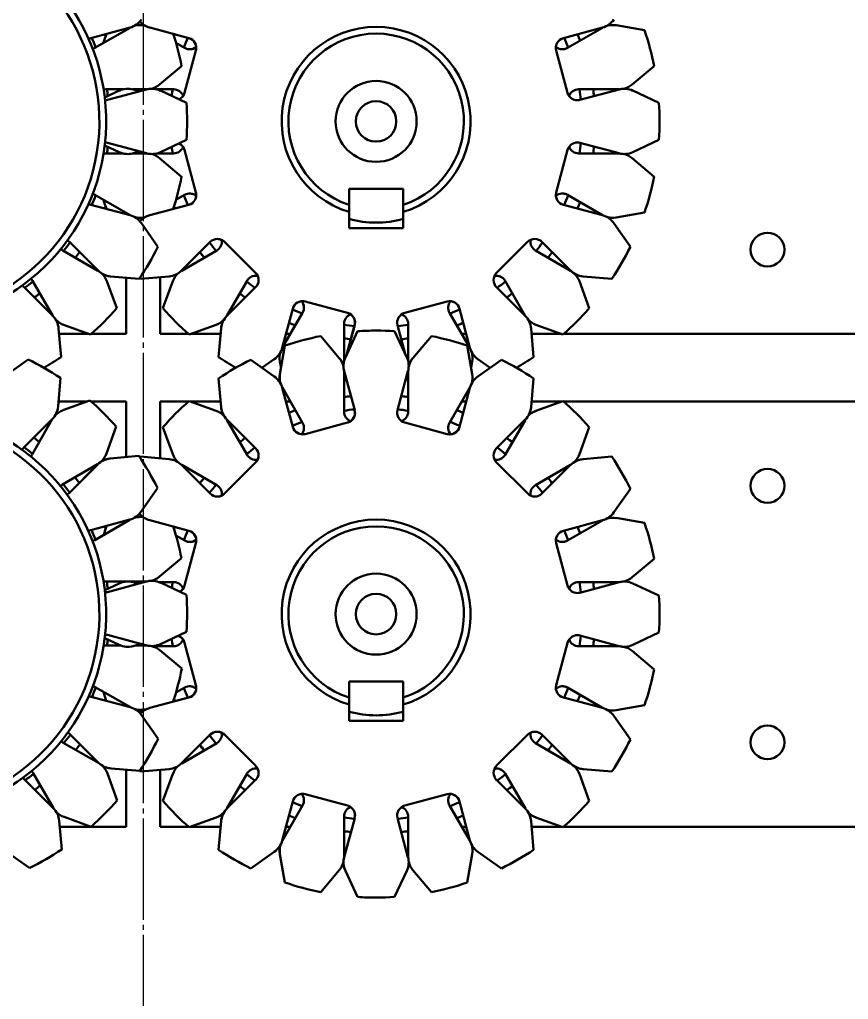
# Model space of a CAD drawing. Header units: millimetres. Extents: x 4915 to 15267, y 4787 to 10268.
# Drawn here: x 6259.4 to 6382.2, y 9329.7 to 9474.9 of the extents above; entities that cross this region are included whole.
import ezdxf

# ---------------------------------------------------------------- set-up
doc = ezdxf.new("R2010")
doc.units = ezdxf.units.MM
doc.linetypes.add('JIS_08_15', pattern=[17.25, 15, -0.75, 0.75, -0.75])
doc.layers.add('中心線', color=4, linetype='JIS_08_15', lineweight=25)
doc.layers.add('外形線', color=7, linetype='Continuous', lineweight=50)

msp = doc.modelspace()

# ---------------------------------------------------------------- linework, layer by layer
at = {"layer": '中心線'}
msp.add_line((6277.74, 9908.5), (6277.74, 8443.88), dxfattribs=at)
at = {"layer": '外形線'}
for p, q in [((6270, 9472.13), (6275.8, 9473.68)), ((6275.8, 9473.66), (6270.61, 9470.66)), ((6276.54, 9474), (6276.68, 9474.02)), ((6276.68, 9474.02), (6276.54, 9473.99)), ((6277.96, 9473.99), (6277.82, 9474.02)), ((6278.71, 9473.68), (6284.5, 9472.13)), ((6340, 9472.13), (6345.8, 9473.68)), ((6340.61, 9470.66), (6345.8, 9473.66)), ((6345.8, 9473.66), (6340.61, 9470.66)), ((6352.02, 9473.28), (6347.82, 9474.02)), ((6284.5, 9472.13), (6282.2, 9472.75)), ((6270.61, 9470.66), (6271.89, 9471.41)), ((6283.89, 9470.66), (6282.61, 9471.41)), ((6285.56, 9470.29), (6283.88, 9464.01)), ((6285.56, 9470.29), (6283.88, 9464.01)), ((6340.62, 9464.01), (6338.94, 9470.29)), ((6280.18, 9465.23), (6283.44, 9467.97)), ((6350.18, 9465.23), (6353.44, 9467.97)), ((6272.05, 9463.32), (6274.2, 9464.33)), ((6274.2, 9464.33), (6272.05, 9463.32)), ((6272.25, 9464.53), (6274.78, 9464.53)), ((6278.25, 9464.51), (6272.46, 9462.95)), ((6276.17, 9464.53), (6278.25, 9464.53)), ((6277.25, 9464.24), (6276.25, 9464.51)), ((6277.25, 9464.24), (6278.25, 9464.51)), ((6279.73, 9464.53), (6282.25, 9464.53)), ((6284.16, 9462.53), (6280.3, 9464.33)), ((6342.25, 9464.53), (6348.25, 9464.53)), ((6342.46, 9462.95), (6348.25, 9464.51)), ((6348.25, 9464.51), (6342.46, 9462.95)), ((6354.16, 9462.53), (6350.3, 9464.33)), ((6272.05, 9456.23), (6274.2, 9455.23)), ((6274.2, 9455.23), (6272.05, 9456.23)), ((6272.46, 9456.6), (6278.25, 9455.05)), ((6280.3, 9455.23), (6284.16, 9457.03)), ((6348.25, 9455.05), (6342.46, 9456.6)), ((6342.46, 9456.6), (6348.25, 9455.05)), ((6350.3, 9455.23), (6354.16, 9457.03)), ((6274.78, 9455.03), (6272.25, 9455.03)), ((6278.25, 9455.03), (6276.17, 9455.03)), ((6276.25, 9455.05), (6277.25, 9455.32)), ((6278.25, 9455.05), (6277.25, 9455.32)), ((6282.25, 9455.03), (6279.73, 9455.03)), ((6283.88, 9455.54), (6285.56, 9449.26)), ((6283.88, 9455.54), (6285.56, 9449.26)), ((6338.94, 9449.26), (6340.62, 9455.54)), ((6348.25, 9455.03), (6342.25, 9455.03)), ((6283.44, 9451.58), (6280.18, 9454.32)), ((6353.44, 9451.58), (6350.18, 9454.32)), ((6271.89, 9448.15), (6270.61, 9448.89)), ((6270.61, 9448.89), (6275.8, 9445.89)), ((6282.61, 9448.15), (6283.89, 9448.89)), ((6308.26, 9449.78), (6316.26, 9449.78)), ((6308.26, 9447.41), (6308.26, 9449.78)), ((6316.25, 9446.36), (6316.25, 9449.78)), ((6316.26, 9449.78), (6316.26, 9447.41)), ((6345.8, 9445.89), (6340.61, 9448.89)), ((6340.61, 9448.89), (6345.8, 9445.89)), ((6275.8, 9445.87), (6270, 9447.42)), ((6284.5, 9447.42), (6278.71, 9445.87)), ((6282.2, 9446.81), (6284.5, 9447.42)), ((6345.8, 9445.87), (6340, 9447.42)), ((6308.25, 9443.98), (6308.25, 9446.36)), ((6316.25, 9443.98), (6316.25, 9446.36)), ((6316.25, 9446.36), (6316.25, 9443.98)), ((6347.82, 9445.53), (6352.02, 9446.27)), ((6276.68, 9445.53), (6276.54, 9445.56)), ((6276.54, 9445.56), (6276.68, 9445.53)), ((6279.92, 9441.2), (6277.48, 9444.69)), ((6277.82, 9445.53), (6277.96, 9445.56)), ((6349.92, 9441.2), (6347.48, 9444.69)), ((6316.25, 9443.98), (6308.25, 9443.98)), ((6271.07, 9437.68), (6266.82, 9441.92)), ((6266.82, 9441.92), (6271.07, 9437.68)), ((6283.44, 9437.68), (6287.68, 9441.92)), ((6289.8, 9441.92), (6294.4, 9437.33)), ((6289.8, 9441.92), (6294.4, 9437.33)), ((6330.11, 9437.33), (6334.7, 9441.92)), ((6341.07, 9437.68), (6336.82, 9441.92)), ((6336.82, 9441.92), (6341.07, 9437.68)), ((6271.05, 9437.66), (6265.86, 9440.66)), ((6283.45, 9437.66), (6288.64, 9440.66)), ((6288.64, 9440.66), (6283.45, 9437.66)), ((6341.05, 9437.66), (6335.86, 9440.66)), ((6264.36, 9430.97), (6261.36, 9436.17)), ((6261.36, 9436.17), (6264.36, 9430.97)), ((6273.83, 9432.09), (6272.37, 9436.09)), ((6277.17, 9436.44), (6272.93, 9436.81)), ((6272.93, 9436.81), (6277.17, 9436.44)), ((6275.24, 9436.61), (6275.24, 9428.28)), ((6277.33, 9436.44), (6281.58, 9436.81)), ((6280.24, 9428.28), (6280.24, 9436.69)), ((6280.24, 9436.69), (6280.24, 9428.28)), ((6280.67, 9432.09), (6282.13, 9436.09)), ((6282.13, 9436.09), (6280.67, 9432.09)), ((6290.14, 9430.97), (6293.14, 9436.17)), ((6334.36, 9430.97), (6331.36, 9436.17)), ((6331.36, 9436.17), (6334.36, 9430.97)), ((6343.83, 9432.09), (6342.37, 9436.09)), ((6347.17, 9436.44), (6342.93, 9436.81)), ((6342.93, 9436.81), (6347.17, 9436.44)), ((6264.35, 9430.96), (6260.11, 9435.2)), ((6290.15, 9430.96), (6294.4, 9435.2)), ((6294.4, 9435.2), (6290.15, 9430.96)), ((6334.35, 9430.96), (6330.11, 9435.2)), ((6301.74, 9433.09), (6308.01, 9431.41)), ((6301.74, 9433.09), (6308.01, 9431.41)), ((6316.49, 9431.41), (6322.77, 9433.09)), ((6298.35, 9426.23), (6299.9, 9432.03)), ((6298.36, 9426.22), (6301.36, 9431.42)), ((6301.36, 9431.42), (6298.36, 9426.22)), ((6326.14, 9426.22), (6323.14, 9431.42)), ((6326.16, 9426.23), (6324.6, 9432.03)), ((6324.6, 9432.03), (6326.16, 9426.23)), ((6265.59, 9424.86), (6265.22, 9429.1)), ((6269.94, 9428.2), (6265.94, 9429.66)), ((6265.94, 9429.66), (6269.94, 9428.2)), ((6284.56, 9428.2), (6288.57, 9429.66)), ((6288.91, 9424.86), (6289.29, 9429.1)), ((6289.29, 9429.1), (6288.92, 9424.86)), ((6307.5, 9424.24), (6307.5, 9429.78)), ((6309.51, 9428.69), (6307.7, 9424.82)), ((6307.7, 9424.82), (6309.5, 9428.69)), ((6307.94, 9425.33), (6309.07, 9429.57)), ((6309.08, 9429.57), (6307.94, 9425.33)), ((6316.81, 9424.82), (6315, 9428.69)), ((6316.56, 9425.35), (6315.43, 9429.57)), ((6317, 9424.27), (6317, 9429.78)), ((6317, 9429.78), (6317, 9424.27)), ((6335.59, 9424.86), (6335.22, 9429.1)), ((6339.94, 9428.2), (6335.94, 9429.66)), ((6335.94, 9429.66), (6339.94, 9428.2)), ((6269.72, 9428.28), (6265.29, 9428.28)), ((6275.24, 9428.28), (6270.03, 9428.28)), ((6284.47, 9428.28), (6280.24, 9428.28)), ((6289.21, 9428.28), (6284.78, 9428.28)), ((6299.55, 9428.28), (6298.89, 9428.28)), ((6306.8, 9424.7), (6304.06, 9427.97)), ((6317.7, 9424.7), (6320.44, 9427.97)), ((6320.45, 9427.97), (6317.71, 9424.7)), ((6325.61, 9428.28), (6324.95, 9428.28)), ((6339.72, 9428.28), (6335.29, 9428.28)), ((6420.24, 9428.28), (6340.03, 9428.28)), ((6298.01, 9422.35), (6298.75, 9426.55)), ((6298.75, 9426.55), (6298.01, 9422.35)), ((6326.5, 9422.35), (6325.76, 9426.55)), ((6257.23, 9422.04), (6260.72, 9424.5)), ((6260.72, 9424.5), (6257.24, 9422.04)), ((6297.17, 9422), (6293.68, 9424.45)), ((6295.35, 9423.28), (6297.17, 9424.55)), ((6298.17, 9423.27), (6298.01, 9424.2)), ((6298.01, 9424.2), (6298.17, 9423.27)), ((6326.33, 9423.28), (6326.49, 9424.2)), ((6329.16, 9423.28), (6327.33, 9424.55)), ((6327.33, 9424.55), (6329.16, 9423.28)), ((6330.83, 9424.45), (6327.34, 9422)), ((6327.34, 9422), (6330.83, 9424.45)), ((6307.5, 9416.78), (6307.5, 9422.78)), ((6309.08, 9416.98), (6307.52, 9422.78)), ((6307.53, 9422.78), (6309.08, 9416.98)), ((6315.43, 9416.98), (6316.98, 9422.78)), ((6317, 9416.78), (6317, 9422.78)), ((6317, 9422.78), (6317, 9416.78)), ((6265.13, 9417.52), (6265.49, 9421.76)), ((6288.92, 9421.7), (6289.29, 9417.45)), ((6289.29, 9417.45), (6288.92, 9421.7)), ((6307.95, 9421.2), (6307.7, 9421.73)), ((6307.7, 9421.73), (6307.95, 9421.2)), ((6316.57, 9421.23), (6316.8, 9421.73)), ((6335.22, 9417.45), (6335.59, 9421.7)), ((6299.9, 9414.52), (6298.35, 9420.32)), ((6301.37, 9415.13), (6298.37, 9420.33)), ((6298.37, 9420.33), (6301.37, 9415.13)), ((6323.14, 9415.13), (6326.14, 9420.33)), ((6324.61, 9414.52), (6326.16, 9420.32)), ((6326.16, 9420.32), (6324.61, 9414.52)), ((6265.85, 9416.97), (6269.85, 9418.43)), ((6269.85, 9418.43), (6265.85, 9416.97)), ((6288.57, 9416.9), (6284.56, 9418.35)), ((6335.94, 9416.9), (6339.94, 9418.35)), ((6339.94, 9418.35), (6335.94, 9416.9)), ((6265.19, 9418.28), (6269.42, 9418.28)), ((6270.03, 9418.28), (6275.24, 9418.28)), ((6275.24, 9418.28), (6275.24, 9410.04)), ((6280.24, 9418.28), (6284.47, 9418.28)), ((6280.24, 9409.86), (6280.24, 9418.28)), ((6280.24, 9418.28), (6280.24, 9409.86)), ((6284.78, 9418.28), (6289.22, 9418.28)), ((6298.9, 9418.28), (6299.55, 9418.28)), ((6324.96, 9418.28), (6325.61, 9418.28)), ((6335.29, 9418.28), (6339.73, 9418.28)), ((6340.03, 9418.28), (6420.24, 9418.28)), ((6260.04, 9411.4), (6264.27, 9415.65)), ((6261.3, 9410.44), (6264.28, 9415.64)), ((6264.28, 9415.64), (6261.3, 9410.44)), ((6293.14, 9410.38), (6290.14, 9415.58)), ((6294.4, 9411.35), (6290.16, 9415.59)), ((6290.16, 9415.59), (6294.4, 9411.35)), ((6330.11, 9411.35), (6334.35, 9415.59)), ((6331.37, 9410.38), (6334.37, 9415.58)), ((6334.37, 9415.58), (6331.37, 9410.38)), ((6272.31, 9410.55), (6273.75, 9414.56)), ((6282.13, 9410.46), (6280.67, 9414.47)), ((6280.67, 9414.47), (6282.13, 9410.46)), ((6308.02, 9415.15), (6301.74, 9413.46)), ((6308.02, 9415.15), (6301.74, 9413.46)), ((6322.77, 9413.46), (6316.49, 9415.15)), ((6342.37, 9410.46), (6343.83, 9414.47)), ((6277.11, 9410.21), (6272.86, 9409.83)), ((6272.86, 9409.83), (6277.11, 9410.21)), ((6281.58, 9409.74), (6277.33, 9410.11)), ((6347.17, 9410.11), (6342.93, 9409.74)), ((6342.93, 9409.74), (6347.17, 9410.11)), ((6265.8, 9405.96), (6270.99, 9408.97)), ((6266.77, 9404.7), (6271, 9408.96)), ((6271.01, 9408.96), (6266.77, 9404.7)), ((6287.68, 9404.63), (6283.44, 9408.87)), ((6288.65, 9405.89), (6283.45, 9408.89)), ((6283.45, 9408.89), (6288.65, 9405.89)), ((6294.4, 9409.23), (6289.8, 9404.63)), ((6294.4, 9409.23), (6289.8, 9404.63)), ((6334.71, 9404.63), (6330.11, 9409.23)), ((6335.86, 9405.89), (6341.06, 9408.89)), ((6336.83, 9404.63), (6341.07, 9408.87)), ((6341.07, 9408.87), (6336.83, 9404.63)), ((6277.44, 9401.96), (6279.87, 9405.46)), ((6347.48, 9401.86), (6349.92, 9405.35)), ((6352.02, 9400.28), (6347.83, 9401.02)), ((6269.97, 9399.21), (6275.76, 9400.78)), ((6275.77, 9400.76), (6270.58, 9397.74)), ((6278.71, 9400.68), (6284.51, 9399.13)), ((6284.51, 9399.13), (6282.2, 9399.75)), ((6340, 9399.13), (6345.8, 9400.68)), ((6340.61, 9397.66), (6345.8, 9400.66)), ((6345.81, 9400.66), (6340.61, 9397.66)), ((6270.58, 9397.74), (6271.93, 9398.53)), ((6283.9, 9397.66), (6282.61, 9398.41)), ((6285.57, 9397.29), (6283.88, 9391.01)), ((6285.57, 9397.29), (6283.88, 9391.01)), ((6340.62, 9391.01), (6338.94, 9397.29)), ((6280.17, 9392.34), (6283.42, 9395.09)), ((6350.18, 9392.23), (6353.45, 9394.97)), ((6272.05, 9390.32), (6274.21, 9391.33)), ((6274.21, 9391.33), (6272.05, 9390.32)), ((6272.24, 9391.61), (6278.24, 9391.63)), ((6278.24, 9391.61), (6272.45, 9390.04)), ((6276.25, 9391.53), (6277.93, 9391.53)), ((6277.06, 9391.29), (6276.25, 9391.51)), ((6277.06, 9391.29), (6278.24, 9391.61)), ((6280.07, 9391.53), (6282.25, 9391.53)), ((6284.16, 9389.65), (6280.29, 9391.44)), ((6342.25, 9391.53), (6348.25, 9391.53)), ((6342.46, 9389.95), (6348.26, 9391.51)), ((6348.26, 9391.51), (6342.46, 9389.95)), ((6354.16, 9389.53), (6350.3, 9391.33)), ((6272.47, 9383.69), (6278.27, 9382.15)), ((6280.31, 9382.34), (6284.17, 9384.15)), ((6348.26, 9382.05), (6342.46, 9383.6)), ((6342.46, 9383.6), (6348.26, 9382.05)), ((6350.3, 9382.23), (6354.16, 9384.03)), ((6272.05, 9383.23), (6274.21, 9382.23)), ((6274.21, 9382.23), (6272.05, 9383.23)), ((6274.47, 9382.12), (6272.27, 9382.11)), ((6276.25, 9382.05), (6277.45, 9382.37)), ((6278.27, 9382.13), (6276.54, 9382.13)), ((6278.27, 9382.15), (6277.45, 9382.37)), ((6282.25, 9382.03), (6279.06, 9382.03)), ((6283.88, 9382.54), (6285.57, 9376.26)), ((6283.88, 9382.54), (6285.57, 9376.26)), ((6338.94, 9376.26), (6340.62, 9382.54)), ((6348.25, 9382.03), (6342.25, 9382.03)), ((6283.47, 9378.7), (6280.2, 9381.43)), ((6353.45, 9378.58), (6350.18, 9381.32)), ((6308.26, 9376.78), (6316.26, 9376.78)), ((6308.26, 9374.41), (6308.26, 9376.78)), ((6316.25, 9373.36), (6316.25, 9376.78)), ((6316.26, 9376.78), (6316.26, 9374.41)), ((6271.86, 9375.27), (6270.64, 9375.97)), ((6270.64, 9375.97), (6275.85, 9372.99)), ((6282.61, 9375.15), (6283.9, 9375.89)), ((6345.8, 9372.89), (6340.61, 9375.89)), ((6340.61, 9375.89), (6345.81, 9372.89)), ((6275.84, 9372.97), (6270.04, 9374.5)), ((6284.51, 9374.42), (6278.71, 9372.87)), ((6282.2, 9373.81), (6284.51, 9374.42)), ((6308.25, 9370.98), (6308.25, 9373.36)), ((6316.25, 9370.98), (6316.25, 9373.36)), ((6316.25, 9373.36), (6316.25, 9370.98)), ((6345.8, 9372.87), (6340, 9374.42)), ((6277.87, 9372.64), (6278.25, 9372.7)), ((6347.83, 9372.53), (6352.02, 9373.27)), ((6279.98, 9368.31), (6277.52, 9371.8)), ((6316.25, 9370.98), (6308.25, 9370.98)), ((6349.92, 9368.2), (6347.48, 9371.69)), ((6271.13, 9364.76), (6266.88, 9368.99)), ((6266.88, 9368.99), (6271.13, 9364.76)), ((6271.12, 9364.75), (6265.91, 9367.73)), ((6283.44, 9364.68), (6287.68, 9368.92)), ((6283.45, 9364.66), (6288.65, 9367.66)), ((6288.65, 9367.66), (6283.45, 9364.66)), ((6289.8, 9368.92), (6294.4, 9364.33)), ((6289.8, 9368.92), (6294.4, 9364.33)), ((6330.11, 9364.33), (6334.71, 9368.92)), ((6341.06, 9364.66), (6335.86, 9367.66)), ((6341.07, 9364.68), (6336.83, 9368.92)), ((6336.83, 9368.92), (6341.07, 9364.68)), ((6264.45, 9358.04), (6261.43, 9363.23)), ((6261.44, 9363.23), (6264.45, 9358.04)), ((6273.91, 9359.18), (6272.44, 9363.18)), ((6277.24, 9363.54), (6272.99, 9363.9)), ((6273, 9363.9), (6277.24, 9363.54)), ((6275.24, 9363.71), (6275.24, 9355.28)), ((6277.33, 9363.44), (6281.58, 9363.81)), ((6280.24, 9355.28), (6280.24, 9363.69)), ((6280.24, 9363.69), (6280.24, 9355.28)), ((6290.14, 9357.97), (6293.14, 9363.17)), ((6334.37, 9357.97), (6331.37, 9363.17)), ((6331.37, 9363.17), (6334.37, 9357.97)), ((6347.17, 9363.44), (6342.93, 9363.81)), ((6342.93, 9363.81), (6347.17, 9363.44)), ((6264.43, 9358.03), (6260.18, 9362.26)), ((6280.67, 9359.09), (6282.13, 9363.09)), ((6282.13, 9363.09), (6280.67, 9359.09)), ((6290.16, 9357.96), (6294.4, 9362.2)), ((6294.4, 9362.2), (6290.16, 9357.96)), ((6334.35, 9357.96), (6330.11, 9362.2)), ((6343.83, 9359.09), (6342.37, 9363.09)), ((6298.35, 9353.23), (6299.9, 9359.03)), ((6301.74, 9360.09), (6308.02, 9358.41)), ((6301.74, 9360.09), (6308.02, 9358.41)), ((6316.49, 9358.41), (6322.77, 9360.09)), ((6326.16, 9353.23), (6324.61, 9359.03)), ((6324.61, 9359.03), (6326.16, 9353.23)), ((6298.37, 9353.22), (6301.37, 9358.42)), ((6301.37, 9358.42), (6298.37, 9353.22)), ((6326.14, 9353.22), (6323.14, 9358.42)), ((6265.69, 9351.92), (6265.31, 9356.17)), ((6270.03, 9355.28), (6266.03, 9356.72)), ((6266.03, 9356.72), (6270.04, 9355.28)), ((6284.56, 9355.2), (6288.57, 9356.66)), ((6288.92, 9351.86), (6289.29, 9356.1)), ((6289.29, 9356.1), (6288.92, 9351.86)), ((6307.5, 9350.78), (6307.5, 9356.78)), ((6307.52, 9350.77), (6309.08, 9356.57)), ((6309.08, 9356.57), (6307.53, 9350.77)), ((6316.98, 9350.77), (6315.43, 9356.57)), ((6317, 9350.78), (6317, 9356.78)), ((6317, 9356.78), (6317, 9350.78)), ((6335.59, 9351.86), (6335.22, 9356.1)), ((6339.94, 9355.2), (6335.94, 9356.66)), ((6335.94, 9356.66), (6339.94, 9355.2)), ((6275.24, 9355.28), (6265.39, 9355.28)), ((6284.47, 9355.28), (6280.24, 9355.28)), ((6289.22, 9355.28), (6284.78, 9355.28)), ((6299.55, 9355.28), (6298.9, 9355.28)), ((6325.61, 9355.28), (6324.96, 9355.28)), ((6339.73, 9355.28), (6335.29, 9355.28)), ((6420.24, 9355.28), (6340.03, 9355.28)), ((6260.94, 9349.16), (6257.44, 9351.59)), ((6257.44, 9351.59), (6260.94, 9349.16)), ((6293.68, 9349.11), (6297.17, 9351.55)), ((6330.83, 9349.11), (6327.34, 9351.55)), ((6327.34, 9351.55), (6330.83, 9349.11)), ((6298.75, 9347.01), (6298.01, 9351.2)), ((6298.01, 9351.2), (6298.75, 9347.01)), ((6325.76, 9347.01), (6326.5, 9351.2)), ((6304.06, 9345.58), (6306.8, 9348.85)), ((6309.5, 9344.87), (6307.7, 9348.73)), ((6307.7, 9348.73), (6309.51, 9344.87)), ((6315, 9344.87), (6316.81, 9348.73)), ((6320.44, 9345.58), (6317.7, 9348.85)), ((6317.71, 9348.85), (6320.45, 9345.58))]:
    msp.add_line(p, q, dxfattribs=at).dxf.unprotected_set("ltscale", 0)
for points in [[(6308.26, 9446.36), (6308.26, 9446.4), (6308.26, 9446.45), (6308.26, 9446.49), (6308.26, 9446.54), (6308.26, 9446.58), (6308.26, 9446.63), (6308.26, 9446.67), (6308.26, 9446.71), (6308.26, 9446.76), (6308.26, 9446.8), (6308.26, 9446.85), (6308.26, 9446.89), (6308.26, 9446.93), (6308.26, 9446.98), (6308.26, 9447.02), (6308.26, 9447.06), (6308.26, 9447.11), (6308.26, 9447.15), (6308.26, 9447.19), (6308.26, 9447.24), (6308.26, 9447.28), (6308.26, 9447.32), (6308.26, 9447.36), (6308.26, 9447.41)], [(6316.26, 9447.41), (6316.26, 9447.36), (6316.26, 9447.32), (6316.26, 9447.28), (6316.26, 9447.24), (6316.26, 9447.19), (6316.26, 9447.15), (6316.26, 9447.11), (6316.26, 9447.06), (6316.26, 9447.02), (6316.26, 9446.98), (6316.26, 9446.93), (6316.26, 9446.89), (6316.26, 9446.85), (6316.26, 9446.8), (6316.26, 9446.76), (6316.26, 9446.71), (6316.26, 9446.67), (6316.26, 9446.63), (6316.26, 9446.58), (6316.26, 9446.54), (6316.26, 9446.49), (6316.26, 9446.45), (6316.26, 9446.4), (6316.26, 9446.36)], [(6308.26, 9373.36), (6308.26, 9373.4), (6308.26, 9373.45), (6308.26, 9373.49), (6308.26, 9373.54), (6308.26, 9373.58), (6308.26, 9373.63), (6308.26, 9373.67), (6308.26, 9373.71), (6308.26, 9373.76), (6308.26, 9373.8), (6308.26, 9373.85), (6308.26, 9373.89), (6308.26, 9373.93), (6308.26, 9373.98), (6308.26, 9374.02), (6308.26, 9374.06), (6308.26, 9374.11), (6308.26, 9374.15), (6308.26, 9374.19), (6308.26, 9374.24), (6308.26, 9374.28), (6308.26, 9374.32), (6308.26, 9374.36), (6308.26, 9374.41)], [(6316.26, 9374.41), (6316.26, 9374.36), (6316.26, 9374.32), (6316.26, 9374.28), (6316.26, 9374.24), (6316.26, 9374.19), (6316.26, 9374.15), (6316.26, 9374.11), (6316.26, 9374.06), (6316.26, 9374.02), (6316.26, 9373.98), (6316.26, 9373.93), (6316.26, 9373.89), (6316.26, 9373.85), (6316.26, 9373.8), (6316.26, 9373.76), (6316.26, 9373.71), (6316.26, 9373.67), (6316.26, 9373.63), (6316.26, 9373.58), (6316.26, 9373.54), (6316.26, 9373.49), (6316.26, 9373.45), (6316.26, 9373.4), (6316.26, 9373.36)]]:
    msp.add_lwpolyline(points, dxfattribs=at).dxf.unprotected_set("ltscale", 0)
for centre, radius in [((6312.26, 9459.78), 6), ((6312.25, 9459.78), 3), ((6370.24, 9440.78), 2.5), ((6370.24, 9405.78), 2.5), ((6312.26, 9386.78), 6), ((6312.25, 9386.78), 3), ((6370.24, 9367.78), 2.5)]:
    msp.add_circle(centre, radius, dxfattribs=at).dxf.unprotected_set("ltscale", 0)
for centre, radius, start, end in [((6242.26, 9459.78), 30, 270, 160.5288), ((6242.26, 9459.78), 29, 270, 161.096), ((6275.02, 9476.58), 3, 285, 325), ((6277.3, 9471.06), 3, 80, 106.6746), ((6277.2, 9471.06), 3, 90, 100), ((6277.2, 9471.06), 3, 89.0085, 100), ((6279.48, 9476.58), 3, 221.9124, 255), ((6279.48, 9476.58), 3, 221.9272, 239.4976), ((6312.26, 9459.78), 14, 286.6015, 253.3985), ((6345.02, 9476.58), 3, 285, 325), ((6347.3, 9471.06), 3, 90, 106.6283), ((6347.3, 9471.06), 3, 80, 106.6746), ((6270.39, 9470.68), 1.5, 105, 119.026), ((6242.24, 9459.78), 30.5, 21.0345, 23.9555), ((6312.25, 9459.78), 42, 162.0131, 163.9259), ((6312.25, 9459.78), 42, 162.0127, 163.9259), ((6242.24, 9459.78), 32.5, 22.8556, 23.4002), ((6242.25, 9459.78), 42, 11.2469, 17.9878), ((6312.24, 9459.78), 32.5, 156.5921, 157.1062), ((6312.25, 9459.78), 32.5, 156.594, 157.1169), ((6312.25, 9459.78), 30.5, 156.0385, 158.9559), ((6284.11, 9470.68), 1.5, 5.0416, 75), ((6284.12, 9470.68), 1.5, 345, 75), ((6312.26, 9459.78), 13, 287.9202, 252.0798), ((6340.39, 9470.68), 1.5, 105, 195), ((6312.25, 9459.78), 30.5, 21.0377, 23.9572), ((6312.25, 9459.78), 32.5, 21.5931, 23.4017), ((6312.25, 9459.78), 42, 11.2469, 18.7531), ((6269.86, 9471.96), 1.5, 286.0546, 300), ((6269.86, 9471.96), 1.5, 286.0176, 300), ((6284.64, 9471.96), 1.5, 240, 309.9583), ((6284.64, 9471.96), 1.5, 270.0198, 310.0064), ((6284.11, 9470.68), 1.5, 345, 5.0416), ((6339.86, 9471.96), 1.5, 230.0897, 300), ((6339.86, 9471.96), 1.5, 270.0198, 300), ((6278.25, 9467.53), 3, 283.2787, 310), ((6348.25, 9467.53), 3, 283.2787, 310), ((6272.25, 9463.03), 1.5, 90, 103.9629), ((6242.24, 9459.78), 30.5, 7.0834, 8.9596), ((6275.47, 9461.61), 3, 75, 115), ((6275.47, 9461.61), 3, 103.3909, 115), ((6242.24, 9459.78), 32.5, 8.2041, 8.4041), ((6279.03, 9461.61), 3, 65, 105), ((6279.03, 9461.61), 3, 91.7213, 103.2787), ((6312.24, 9459.78), 32.5, 171.5959, 171.7853), ((6312.25, 9459.78), 32.5, 171.5959, 171.7879), ((6312.25, 9459.78), 30.5, 171.0404, 172.9065), ((6282.25, 9463.03), 1.5, 20.0022, 90), ((6282.25, 9463.03), 1.5, 20.0417, 90), ((6282.43, 9464.4), 1.5, 294.7251, 345), ((6282.43, 9464.4), 1.5, 294.747, 324.9584), ((6282.43, 9464.4), 1.5, 324.9584, 345), ((6342.07, 9464.4), 1.5, 195, 285), ((6342.25, 9463.03), 1.5, 90, 159.9189), ((6312.25, 9459.78), 30.5, 6.0385, 8.9596), ((6312.25, 9459.78), 32.5, 6.594, 8.4041), ((6349.03, 9461.61), 3, 65, 105), ((6349.03, 9461.61), 3, 91.7213, 103.2787), ((6272.07, 9464.4), 1.5, 271.0001, 285), ((6242.25, 9459.78), 42, 356.2469, 3.7531), ((6312.25, 9459.78), 3, 270.029, 89.971), ((6342.07, 9464.4), 1.5, 270.0198, 285), ((6312.25, 9459.78), 42, 356.2469, 3.7531), ((6272.07, 9455.15), 1.5, 75, 88.9999), ((6282.43, 9455.15), 1.5, 35.0416, 65.2529), ((6282.43, 9455.15), 1.5, 15, 65.2748), ((6342.07, 9455.15), 1.5, 75, 165), ((6342.07, 9455.15), 1.5, 75, 89.9802), ((6312.25, 9459.78), 30.5, 351.0404, 353.9615), ((6272.25, 9456.53), 1.5, 256.0371, 270), ((6242.24, 9459.78), 30.5, 351.0404, 352.9166), ((6275.47, 9457.94), 3, 245, 256.6092), ((6275.47, 9457.94), 3, 245, 285), ((6242.24, 9459.78), 32.5, 351.5959, 351.7959), ((6279.03, 9457.94), 3, 255, 295), ((6279.03, 9457.94), 3, 256.7212, 268.2788), ((6278.25, 9452.03), 3, 50, 76.7212), ((6312.24, 9459.78), 32.5, 188.2147, 188.4041), ((6312.25, 9459.78), 32.5, 188.2121, 188.4041), ((6312.25, 9459.78), 30.5, 187.0935, 188.9596), ((6282.25, 9456.53), 1.5, 270, 339.9978), ((6282.25, 9456.53), 1.5, 270, 339.9583), ((6282.43, 9455.15), 1.5, 15, 35.0416), ((6342.25, 9456.53), 1.5, 200.0812, 270), ((6312.25, 9459.78), 32.5, 351.5959, 353.406), ((6349.03, 9457.94), 3, 255, 295), ((6349.03, 9457.94), 3, 256.7212, 268.2788), ((6348.25, 9452.03), 3, 50, 76.7212), ((6242.25, 9459.78), 42, 342.0122, 348.7531), ((6312.25, 9459.78), 42, 341.2469, 348.7531), ((6242.24, 9459.78), 30.5, 336.0445, 338.9655), ((6269.86, 9447.59), 1.5, 60, 73.9454), ((6269.86, 9447.59), 1.5, 60, 73.9824), ((6312.25, 9459.78), 30.5, 201.0441, 203.9615), ((6284.64, 9447.59), 1.5, 50.0417, 120), ((6284.12, 9448.87), 1.5, 285, 15), ((6284.64, 9447.59), 1.5, 49.9937, 89.9802), ((6284.11, 9448.87), 1.5, 354.9584, 15), ((6340.39, 9448.87), 1.5, 165, 255), ((6339.86, 9447.59), 1.5, 60, 129.9103), ((6339.86, 9447.59), 1.5, 60, 89.9802), ((6312.25, 9459.78), 30.5, 336.0428, 338.9623), ((6270.39, 9448.87), 1.5, 240.974, 255), ((6312.25, 9459.78), 42, 196.0741, 197.9869), ((6312.25, 9459.78), 42, 196.0741, 197.9873), ((6284.11, 9448.87), 1.5, 285, 354.9584), ((6312.25, 9459.78), 32.5, 336.5983, 338.4069), ((6242.24, 9459.78), 32.5, 336.5998, 337.1444), ((6312.25, 9459.78), 32.5, 202.8831, 203.406), ((6312.24, 9459.78), 32.5, 202.8938, 203.4079), ((6275.02, 9442.97), 3, 35, 75), ((6277.3, 9448.49), 3, 253.3253, 280), ((6277.2, 9448.49), 3, 260, 270), ((6277.2, 9448.49), 3, 260, 270.9915), ((6279.48, 9442.97), 3, 105, 138.0876), ((6279.48, 9442.97), 3, 120.5024, 138.0728), ((6312.25, 9459.78), 15, 254.5474, 285.466), ((6345.02, 9442.97), 3, 35, 75), ((6347.3, 9448.49), 3, 253.3716, 270), ((6347.3, 9448.49), 3, 253.3253, 280), ((6370.24, 9440.78), 2.5, 0, 89.9842), ((6242.24, 9459.78), 30.5, 321.0473, 323.9693), ((6265.76, 9440.86), 1.5, 45, 59.0274), ((6265.76, 9440.86), 1.5, 45, 59.0595), ((6312.25, 9459.78), 30.5, 216.047, 218.9623), ((6288.74, 9440.86), 1.5, 45, 135), ((6287.89, 9441.96), 1.5, 300, 9.9787), ((6287.89, 9441.96), 1.5, 300, 9.9583), ((6288.74, 9440.86), 1.5, 65.0416, 89.9802), ((6288.74, 9440.86), 1.5, 45, 65.0416), ((6335.76, 9440.86), 1.5, 45, 135), ((6336.61, 9441.96), 1.5, 170.062, 240), ((6335.76, 9440.86), 1.5, 45, 89.9802), ((6312.25, 9459.78), 30.5, 321.0441, 323.9648), ((6266.61, 9441.96), 1.5, 225.961, 240), ((6242.24, 9459.78), 32.5, 321.6026, 323.4135), ((6242.25, 9459.78), 42, 326.2469, 333.7531), ((6312.24, 9459.78), 32.5, 216.6076, 218.4106), ((6312.25, 9459.78), 32.5, 216.6024, 218.4069), ((6312.25, 9459.78), 32.5, 321.5996, 323.4093), ((6312.25, 9459.78), 42, 326.2469, 333.7531), ((6370.24, 9440.78), 2.5, 270.0158, 0), ((6273.19, 9439.8), 3, 225, 265), ((6273.19, 9439.8), 3, 226.7212, 238.2788), ((6269.55, 9435.06), 3, 20, 46.7212), ((6273.19, 9439.8), 3, 238.2788, 265), ((6281.32, 9439.8), 3, 275, 315), ((6284.95, 9435.06), 3, 133.3302, 160), ((6284.95, 9435.06), 3, 133.3811, 160), ((6293.34, 9436.26), 1.5, 24.9584, 45), ((6293.34, 9436.26), 1.5, 315, 45), ((6331.17, 9436.26), 1.5, 135, 225), ((6343.19, 9439.8), 3, 225, 265), ((6343.19, 9439.8), 3, 226.7212, 238.2788), ((6339.55, 9435.06), 3, 20, 46.7212), ((6343.19, 9439.8), 3, 238.2788, 265), ((6242.24, 9459.78), 30.5, 306.0515, 308.9697), ((6260.06, 9435.42), 1.5, 30, 44.0672), ((6260.07, 9435.42), 1.5, 30, 44.0922), ((6312.25, 9459.78), 42, 213.5574, 213.7531), ((6312.25, 9459.78), 42, 213.5586, 213.7531), ((6312.25, 9459.78), 30.5, 231.0468, 233.9648), ((6294.44, 9435.42), 1.5, 80.0417, 150), ((6293.34, 9436.26), 1.5, 315, 24.9584), ((6294.44, 9435.42), 1.5, 79.998, 89.9802), ((6330.07, 9435.42), 1.5, 30, 99.9147), ((6330.06, 9435.42), 1.5, 30, 89.9802), ((6312.25, 9459.78), 30.5, 306.047, 308.9642), ((6261.17, 9436.26), 1.5, 210.8693, 225), ((6242.24, 9459.78), 32.5, 306.6066, 308.4141), ((6312.25, 9459.78), 32.5, 231.6023, 233.4093), ((6312.24, 9459.78), 32.5, 231.6087, 233.4145), ((6312.25, 9459.78), 32.5, 306.6024, 308.4089), ((6301.35, 9431.64), 1.5, 75, 165), ((6300.06, 9432.17), 1.5, 330, 39.9498), ((6300.07, 9432.17), 1.5, 330, 39.9541), ((6301.35, 9431.64), 1.5, 75, 89.9802), ((6323.16, 9431.64), 1.5, 15, 105), ((6324.44, 9432.17), 1.5, 140.0417, 210), ((6323.15, 9431.64), 1.5, 84.9584, 89.9802), ((6323.15, 9431.64), 1.5, 15, 84.9584), ((6242.25, 9459.78), 42, 311.2469, 318.7531), ((6312.25, 9459.78), 42, 221.2469, 228.7531), ((6312.25, 9459.78), 42, 221.2469, 228.7531), ((6312.25, 9459.78), 30.5, 246.0494, 248.9642), ((6307.63, 9429.96), 1.5, 54.9584, 75), ((6307.63, 9429.96), 1.5, 345, 75), ((6316.88, 9429.96), 1.5, 105, 195), ((6312.25, 9459.78), 30.5, 291.0468, 293.9667), ((6312.25, 9459.78), 42, 311.2469, 318.7531), ((6262.23, 9428.84), 3, 5, 45), ((6266.96, 9432.47), 3, 223.4444, 250), ((6266.96, 9432.47), 3, 223.362, 250), ((6287.54, 9432.47), 3, 290, 316.7212), ((6292.28, 9428.84), 3, 135, 175), ((6292.27, 9428.84), 3, 148.2788, 175), ((6292.27, 9428.84), 3, 136.7212, 148.2788), ((6312.24, 9459.78), 32.5, 246.6119, 248.4153), ((6312.25, 9459.78), 32.5, 246.6048, 248.4089), ((6309, 9429.78), 1.5, 110.0417, 180), ((6307.63, 9429.96), 1.5, 345, 54.9584), ((6315.5, 9429.78), 1.5, 0, 69.9307), ((6315.5, 9429.78), 1.5, 0, 69.903), ((6312.25, 9459.78), 32.5, 291.6023, 293.4112), ((6332.23, 9428.84), 3, 5, 45), ((6336.96, 9432.47), 3, 223.4444, 250), ((6336.96, 9432.47), 3, 223.362, 250), ((6312.25, 9459.78), 30.5, 261.0478, 263.9667), ((6312.25, 9386.78), 42, 90, 93.7531), ((6312.25, 9386.78), 42, 86.2469, 93.7531), ((6312.25, 9459.78), 30.5, 276.0494, 278.965), ((6312.25, 9386.78), 42, 101.2469, 108.7531), ((6312.25, 9386.78), 42, 101.2469, 108.7531), ((6312.24, 9459.78), 32.5, 261.6106, 263.4183), ((6312.25, 9459.78), 32.5, 261.6033, 263.4112), ((6312.25, 9459.78), 32.5, 276.6048, 278.4096), ((6312.25, 9386.78), 42, 71.2469, 78.7531), ((6295.45, 9427.01), 3, 305, 345), ((6300.96, 9424.72), 3, 163.4496, 190), ((6300.96, 9424.72), 3, 163.3648, 190), ((6329.06, 9427.01), 3, 195, 235), ((6329.05, 9427.01), 3, 196.7212, 208.2788), ((6323.54, 9424.72), 3, 350, 16.7212), ((6329.05, 9427.01), 3, 208.2788, 235), ((6242.25, 9386.78), 42, 56.4126, 63.9188), ((6242.25, 9459.78), 42, 299.654, 303.7531), ((6312.25, 9459.78), 42, 236.2469, 240.3503), ((6312.25, 9459.78), 42, 236.2469, 240.3495), ((6312.25, 9386.78), 42, 116.2469, 123.7531), ((6312.25, 9386.78), 42, 116.2469, 123.7531), ((6304.5, 9422.78), 3, 13.2787, 40), ((6310.42, 9423.56), 3, 155, 195), ((6310.42, 9423.56), 3, 155, 181.7213), ((6314.09, 9423.56), 3, 345, 25), ((6320, 9422.78), 3, 140, 166.6235), ((6320, 9422.78), 3, 140, 166.5272), ((6312.25, 9386.78), 42, 56.2469, 63.7531), ((6312.25, 9459.78), 42, 299.654, 303.7531), ((6310.42, 9423.56), 3, 181.7213, 193.2787), ((6295.45, 9419.54), 3, 15, 55), ((6300.96, 9421.83), 3, 170, 196.5503), ((6300.97, 9421.83), 3, 170, 196.6351), ((6310.42, 9423), 3, 193.5295, 205), ((6310.42, 9423), 3, 193.6137, 205), ((6314.08, 9423), 3, 335, 346.6634), ((6329.06, 9419.54), 3, 125, 165), ((6323.54, 9421.83), 3, 343.2787, 10), ((6329.06, 9419.54), 3, 125, 151.7213), ((6329.06, 9419.54), 3, 151.7213, 163.2787), ((6242.25, 9386.78), 42, 41.4126, 48.9188), ((6312.25, 9386.78), 42, 131.2469, 138.7531), ((6312.25, 9386.78), 42, 131.2469, 138.7531), ((6312.24, 9386.78), 32.5, 96.577, 98.3845), ((6312.25, 9386.78), 32.5, 96.5841, 98.3919), ((6312.25, 9386.78), 32.5, 81.5855, 83.3905), ((6312.25, 9386.78), 42, 41.2469, 48.7531), ((6262.14, 9417.77), 3, 315.1657, 355.1657), ((6266.89, 9414.15), 3, 110.1657, 136.7209), ((6266.89, 9414.15), 3, 110.1657, 136.8034), ((6287.54, 9414.08), 3, 43.2787, 70), ((6292.28, 9417.71), 3, 185, 211.7213), ((6292.28, 9417.71), 3, 185, 225), ((6312.24, 9386.78), 32.5, 111.5805, 113.3834), ((6312.25, 9386.78), 32.5, 111.5869, 113.3905), ((6312.25, 9386.78), 30.5, 96.0283, 98.9471), ((6307.63, 9416.6), 1.5, 285, 15), ((6307.63, 9416.6), 1.5, 305.0416, 15), ((6316.88, 9416.6), 1.5, 165, 255), ((6312.25, 9386.78), 30.5, 81.0299, 83.9456), ((6312.25, 9386.78), 32.5, 66.5841, 68.3935), ((6332.23, 9417.71), 3, 315, 355), ((6336.97, 9414.08), 3, 110, 136.6379), ((6336.96, 9414.08), 3, 110, 136.5555), ((6242.26, 9386.78), 30, 270, 160.5288), ((6242.26, 9386.78), 29, 270, 161.096), ((6292.28, 9417.71), 3, 211.7213, 223.2787), ((6309, 9416.78), 1.5, 180, 249.9583), ((6315.5, 9416.78), 1.5, 290.097, 0), ((6315.5, 9416.78), 1.5, 290.0694, 0), ((6312.25, 9386.78), 30.5, 111.0313, 113.9456), ((6301.35, 9414.91), 1.5, 195, 285), ((6300.07, 9414.38), 1.5, 320.0502, 30), ((6300.07, 9414.38), 1.5, 320.0459, 30), ((6307.63, 9416.6), 1.5, 285, 305.0416), ((6323.16, 9414.91), 1.5, 255, 345), ((6324.44, 9414.38), 1.5, 150, 219.9583), ((6312.25, 9386.78), 30.5, 66.0283, 68.9487), ((6323.16, 9414.91), 1.5, 275.0416, 345), ((6242.24, 9386.78), 32.5, 51.7474, 53.5556), ((6312.24, 9386.78), 32.5, 126.582, 128.3871), ((6312.25, 9386.78), 32.5, 126.5872, 128.3935), ((6301.35, 9414.91), 1.5, 270.0198, 285), ((6323.16, 9414.91), 1.5, 270.0198, 275.0416), ((6312.25, 9386.78), 32.5, 51.5869, 53.3942), ((6261.1, 9410.34), 1.5, 135.1657, 149.3583), ((6242.24, 9386.78), 30.5, 51.1914, 54.1105), ((6312.25, 9386.78), 30.5, 126.0316, 128.9487), ((6293.34, 9410.29), 1.5, 335.0416, 45), ((6293.34, 9410.29), 1.5, 315, 45), ((6331.17, 9410.29), 1.5, 135, 225), ((6312.25, 9386.78), 30.5, 51.0313, 53.9493), ((6260, 9411.18), 1.5, 316.032, 330.1657), ((6260, 9411.18), 1.5, 316.0071, 330.1657), ((6273.13, 9406.84), 3, 95.1657, 135.1657), ((6269.48, 9411.57), 3, 313.4443, 340.1657), ((6273.13, 9406.84), 3, 95.1657, 121.887), ((6242.25, 9386.78), 42, 26.4126, 33.9188), ((6312.25, 9386.78), 42, 146.2469, 146.4414), ((6312.25, 9386.78), 42, 146.2469, 146.4426), ((6281.32, 9406.75), 3, 45, 85), ((6284.95, 9411.49), 3, 200, 226.6188), ((6284.95, 9411.49), 3, 200, 226.6697), ((6294.44, 9411.13), 1.5, 210, 279.9583), ((6293.34, 9410.29), 1.5, 315, 335.0416), ((6294.44, 9411.13), 1.5, 270.0198, 280.002), ((6330.07, 9411.13), 1.5, 260.0854, 330), ((6330.07, 9411.13), 1.5, 270.0198, 330), ((6343.19, 9406.75), 3, 95, 135), ((6339.56, 9411.49), 3, 313.2787, 340), ((6343.19, 9406.75), 3, 95, 121.7213), ((6312.25, 9386.78), 42, 26.2469, 33.7531), ((6273.13, 9406.84), 3, 121.887, 133.4443), ((6343.19, 9406.75), 3, 121.7213, 133.2787), ((6370.24, 9405.78), 2.5, 0, 89.9842), ((6242.24, 9386.78), 32.5, 36.7487, 38.5606), ((6312.24, 9386.78), 32.5, 141.587, 143.3889), ((6312.25, 9386.78), 32.5, 141.5907, 143.3941), ((6312.25, 9386.78), 32.5, 36.5873, 38.398), ((6266.56, 9404.66), 1.5, 120.1657, 134.2863), ((6242.24, 9386.78), 30.5, 36.1927, 39.1158), ((6312.25, 9386.78), 30.5, 141.0351, 143.9493), ((6287.9, 9404.59), 1.5, 350.0214, 60), ((6287.9, 9404.59), 1.5, 350.0417, 60), ((6336.61, 9404.59), 1.5, 120, 189.938), ((6312.25, 9386.78), 30.5, 36.0316, 38.9533), ((6370.24, 9405.78), 2.5, 270.0158, 0), ((6265.71, 9405.76), 1.5, 301.0534, 315.1657), ((6265.71, 9405.76), 1.5, 301.0213, 315.1657), ((6288.74, 9405.69), 1.5, 225, 315), ((6288.74, 9405.69), 1.5, 270.0198, 294.9584), ((6288.74, 9405.69), 1.5, 294.9584, 315), ((6335.77, 9405.69), 1.5, 225, 315), ((6335.76, 9405.69), 1.5, 270.0198, 315), ((6274.97, 9403.67), 3, 285.1657, 325.1657), ((6277.27, 9398.17), 3, 90, 106.7935), ((6277.27, 9398.17), 3, 80.6536, 106.8401), ((6279.49, 9403.58), 3, 220.0098, 234.8725), ((6279.49, 9403.58), 3, 219.9951, 255), ((6345.02, 9403.58), 3, 285, 325), ((6347.31, 9398.06), 3, 80, 106.6746), ((6347.3, 9398.06), 3, 90, 106.6283), ((6312.25, 9386.78), 42, 161.8604, 163.7461), ((6312.25, 9386.78), 42, 161.8599, 163.746), ((6242.24, 9386.78), 32.5, 22.8485, 23.5645), ((6242.25, 9386.78), 42, 11.4126, 17.9878), ((6312.24, 9386.78), 32.5, 156.5908, 157.0991), ((6312.25, 9386.78), 32.5, 156.5927, 157.1098), ((6312.26, 9386.78), 14, 286.6015, 253.3985), ((6312.26, 9386.78), 13, 287.9202, 252.0798), ((6312.25, 9386.78), 32.5, 21.5907, 23.4005), ((6312.25, 9386.78), 42, 11.2469, 18.7531), ((6270.36, 9397.76), 1.5, 105.1657, 119.2873), ((6242.24, 9386.78), 30.5, 21.1976, 24.1198), ((6312.25, 9386.78), 30.5, 156.0372, 158.9533), ((6284.12, 9397.68), 1.5, 5.0416, 75), ((6284.12, 9397.68), 1.5, 345, 75), ((6340.39, 9397.68), 1.5, 105, 195), ((6312.25, 9386.78), 30.5, 21.0351, 23.9558), ((6269.82, 9399.04), 1.5, 286.1225, 300.1657), ((6269.82, 9399.04), 1.5, 286.0855, 300.1657), ((6284.65, 9398.96), 1.5, 240, 309.9583), ((6284.65, 9398.96), 1.5, 270.0198, 310.0064), ((6284.12, 9397.68), 1.5, 345, 5.0416), ((6339.86, 9398.96), 1.5, 230.0897, 300), ((6339.86, 9398.96), 1.5, 270.0198, 300), ((6278.23, 9394.63), 3, 283.4443, 310.1657), ((6348.25, 9394.53), 3, 283.2787, 310), ((6272.24, 9390.11), 1.5, 90.1657, 104.2319), ((6242.24, 9386.78), 30.5, 7.0811, 9.1252), ((6275.47, 9388.61), 3, 90, 115), ((6275.48, 9388.61), 3, 75, 115), ((6242.24, 9386.78), 32.5, 8.2023, 8.5697), ((6279.03, 9388.71), 3, 65.1657, 105.1657), ((6279.03, 9388.71), 3, 91.887, 103.4443), ((6312.25, 9386.78), 30.5, 171.0404, 172.7079), ((6282.25, 9390.03), 1.5, 20.0022, 90), ((6282.25, 9390.03), 1.5, 20.0417, 90), ((6282.44, 9391.4), 1.5, 299.7175, 345), ((6282.43, 9391.4), 1.5, 324.9584, 345), ((6342.07, 9391.4), 1.5, 195, 285), ((6342.25, 9390.03), 1.5, 90, 159.9189), ((6312.25, 9386.78), 30.5, 6.0372, 8.9596), ((6312.25, 9386.78), 32.5, 6.5927, 8.4041), ((6349.03, 9388.61), 3, 65, 105), ((6349.03, 9388.61), 3, 91.7213, 103.2787), ((6272.06, 9391.49), 1.5, 271.0618, 285.1657), ((6282.43, 9391.4), 1.5, 299.7379, 324.9584), ((6242.25, 9386.78), 42, 356.4126, 3.9188), ((6312.25, 9386.78), 3, 270.029, 89.971), ((6342.07, 9391.4), 1.5, 270.0198, 285), ((6312.25, 9386.78), 42, 356.2469, 3.7531), ((6272.09, 9382.24), 1.5, 75.1657, 89.2694), ((6282.43, 9382.15), 1.5, 35.0416, 70.607), ((6282.44, 9382.15), 1.5, 15, 70.631), ((6342.07, 9382.15), 1.5, 75, 165), ((6342.07, 9382.15), 1.5, 75, 89.9802), ((6312.25, 9386.78), 30.5, 351.0404, 353.9628), ((6272.26, 9383.61), 1.5, 256.0997, 270.1657), ((6242.24, 9386.78), 30.5, 351.206, 352.9189), ((6275.47, 9384.94), 3, 245, 250.3514), ((6275.48, 9384.94), 3, 245, 285), ((6279.04, 9385.05), 3, 255.1657, 295.1657), ((6279.04, 9385.05), 3, 256.8869, 268.4444), ((6278.28, 9379.13), 3, 50.1657, 76.8869), ((6312.24, 9386.78), 32.5, 188.0396, 188.4041), ((6312.25, 9386.78), 32.5, 188.0371, 188.4041), ((6312.25, 9386.78), 30.5, 186.8992, 188.9596), ((6282.25, 9383.53), 1.5, 270, 339.9978), ((6282.25, 9383.53), 1.5, 270, 339.9583), ((6282.43, 9382.15), 1.5, 15, 35.0416), ((6342.25, 9383.53), 1.5, 200.0812, 270), ((6312.25, 9386.78), 32.5, 351.5959, 353.4073), ((6349.03, 9384.94), 3, 255, 295), ((6349.03, 9384.94), 3, 256.7212, 268.2788), ((6348.25, 9379.03), 3, 50, 76.7212), ((6242.25, 9386.78), 42, 342.0122, 348.9188), ((6312.25, 9386.78), 42, 341.2469, 348.7531), ((6284.12, 9375.87), 1.5, 285, 15), ((6284.12, 9375.87), 1.5, 354.9584, 15), ((6340.39, 9375.87), 1.5, 165, 255), ((6242.24, 9386.78), 30.5, 336.2114, 339.1337), ((6269.89, 9374.67), 1.5, 60.1657, 74.2083), ((6269.89, 9374.67), 1.5, 60.1657, 74.2453), ((6312.25, 9386.78), 42, 195.8959, 197.8351), ((6312.25, 9386.78), 42, 195.8959, 197.8355), ((6312.25, 9386.78), 30.5, 201.0467, 203.9628), ((6284.65, 9374.59), 1.5, 50.0417, 120), ((6284.12, 9375.87), 1.5, 285, 354.9584), ((6284.65, 9374.59), 1.5, 49.9937, 89.9802), ((6339.86, 9374.59), 1.5, 60, 129.9103), ((6339.86, 9374.59), 1.5, 60, 89.9802), ((6312.25, 9386.78), 30.5, 336.0442, 338.9649), ((6312.25, 9386.78), 32.5, 336.5995, 338.4093), ((6270.42, 9375.95), 1.5, 241.0445, 255.1657), ((6242.24, 9386.78), 32.5, 336.7667, 337.1515), ((6312.24, 9386.78), 32.5, 202.9009, 203.4092), ((6312.25, 9386.78), 32.5, 202.8902, 203.4073), ((6275.07, 9370.07), 3, 35.1657, 75.1657), ((6277.34, 9375.59), 3, 253.4907, 280.1657), ((6277.2, 9375.49), 3, 262.4416, 286.7212), ((6277.2, 9375.49), 3, 262.4661, 270), ((6279.49, 9369.97), 3, 105, 136.184), ((6279.49, 9369.97), 3, 118.2788, 136.1691), ((6279.49, 9369.97), 3, 114.4336, 118.2788), ((6312.25, 9386.78), 15, 254.5582, 285.4768), ((6345.02, 9369.97), 3, 35, 75), ((6347.31, 9375.49), 3, 253.3253, 280), ((6347.3, 9375.49), 3, 253.3716, 270), ((6265.82, 9367.93), 1.5, 45.1657, 59.2771), ((6265.82, 9367.93), 1.5, 45.1657, 59.3093), ((6288.74, 9367.86), 1.5, 45, 135), ((6287.9, 9368.96), 1.5, 300, 9.9787), ((6287.9, 9368.96), 1.5, 300, 9.9583), ((6288.74, 9367.86), 1.5, 65.0416, 89.9802), ((6288.74, 9367.86), 1.5, 45, 65.0416), ((6335.77, 9367.86), 1.5, 45, 135), ((6336.61, 9368.96), 1.5, 170.062, 240), ((6335.76, 9367.86), 1.5, 45, 89.9802), ((6370.24, 9367.78), 2.5, 0, 89.9842), ((6266.66, 9369.03), 1.5, 226.046, 240.1657), ((6242.24, 9386.78), 30.5, 321.2155, 324.1386), ((6242.25, 9386.78), 42, 326.4126, 333.9188), ((6312.25, 9386.78), 30.5, 216.0507, 218.9649), ((6312.25, 9386.78), 30.5, 321.0467, 323.9684), ((6312.25, 9386.78), 42, 326.2469, 333.7531), ((6370.24, 9367.78), 2.5, 270.0158, 0), ((6242.24, 9386.78), 32.5, 321.7706, 323.5826), ((6312.24, 9386.78), 32.5, 216.6111, 218.413), ((6312.25, 9386.78), 32.5, 216.6058, 218.4093), ((6312.25, 9386.78), 32.5, 321.602, 323.4127), ((6273.25, 9366.89), 3, 225.1657, 265.1657), ((6273.25, 9366.89), 3, 226.8869, 238.4444), ((6281.32, 9366.8), 3, 275, 315), ((6343.19, 9366.8), 3, 225, 265), ((6343.19, 9366.8), 3, 226.7212, 238.2788), ((6260.14, 9362.47), 1.5, 30.1657, 44.298), ((6260.14, 9362.47), 1.5, 30.1657, 44.3231), ((6269.63, 9362.14), 3, 20.1657, 46.8869), ((6273.25, 9366.89), 3, 238.4444, 265.1657), ((6312.25, 9386.78), 42, 213.5574, 213.7531), ((6312.25, 9386.78), 42, 213.5586, 213.7531), ((6284.95, 9362.06), 3, 133.3302, 160), ((6284.95, 9362.06), 3, 133.3811, 160), ((6294.44, 9362.42), 1.5, 80.0417, 150), ((6293.34, 9363.26), 1.5, 24.9584, 45), ((6293.34, 9363.26), 1.5, 315, 45), ((6293.34, 9363.26), 1.5, 315, 24.9584), ((6294.44, 9362.42), 1.5, 79.998, 89.9802), ((6331.17, 9363.26), 1.5, 135, 225), ((6330.07, 9362.42), 1.5, 30, 99.9147), ((6330.07, 9362.42), 1.5, 30, 89.9802), ((6339.56, 9362.06), 3, 20, 46.7212), ((6343.19, 9366.8), 3, 238.2788, 265), ((6261.24, 9363.32), 1.5, 210.9741, 225.1657), ((6242.24, 9386.78), 30.5, 306.2208, 309.1399), ((6312.25, 9386.78), 30.5, 231.0513, 233.9684), ((6312.25, 9386.78), 30.5, 306.0507, 308.9687), ((6242.24, 9386.78), 32.5, 306.7757, 308.5839), ((6312.24, 9386.78), 32.5, 231.6129, 233.418), ((6312.25, 9386.78), 32.5, 231.6065, 233.4127), ((6312.25, 9386.78), 32.5, 306.6058, 308.4131), ((6242.25, 9386.78), 42, 311.4126, 318.9188), ((6312.25, 9386.78), 42, 221.2469, 228.7531), ((6312.25, 9386.78), 42, 221.2469, 228.7531), ((6312.25, 9386.78), 30.5, 246.0544, 248.9687), ((6301.35, 9358.64), 1.5, 75, 165), ((6300.07, 9359.17), 1.5, 330, 39.9498), ((6300.07, 9359.17), 1.5, 330, 39.9541), ((6301.35, 9358.64), 1.5, 75, 89.9802), ((6323.16, 9358.64), 1.5, 15, 105), ((6324.44, 9359.17), 1.5, 140.0417, 210), ((6323.16, 9358.64), 1.5, 84.9584, 89.9802), ((6312.25, 9386.78), 30.5, 291.0513, 293.9717), ((6323.16, 9358.64), 1.5, 15, 84.9584), ((6312.25, 9386.78), 42, 311.2469, 318.7531), ((6262.32, 9355.9), 3, 5.1657, 45.1657), ((6267.04, 9359.55), 3, 223.6098, 250.1657), ((6267.04, 9359.55), 3, 223.5276, 250.1657), ((6287.54, 9359.47), 3, 290, 316.7212), ((6292.28, 9355.84), 3, 135, 175), ((6292.28, 9355.84), 3, 148.2788, 175), ((6292.28, 9355.84), 3, 136.7212, 148.2788), ((6309, 9356.78), 1.5, 110.0417, 180), ((6307.63, 9356.96), 1.5, 54.9584, 75), ((6307.63, 9356.96), 1.5, 345, 75), ((6307.63, 9356.96), 1.5, 345, 54.9584), ((6316.88, 9356.96), 1.5, 105, 195), ((6315.5, 9356.78), 1.5, 0, 69.9307), ((6315.5, 9356.78), 1.5, 0, 69.903), ((6332.23, 9355.84), 3, 5, 45), ((6336.97, 9359.47), 3, 223.362, 250), ((6336.96, 9359.47), 3, 223.4444, 250), ((6312.24, 9386.78), 32.5, 246.6166, 248.4195), ((6312.25, 9386.78), 32.5, 246.6095, 248.4131), ((6312.25, 9386.78), 30.5, 261.0529, 263.9717), ((6312.25, 9386.78), 30.5, 276.0544, 278.9701), ((6312.25, 9386.78), 32.5, 291.6065, 293.4159), ((6312.24, 9386.78), 32.5, 261.6155, 263.423), ((6312.25, 9386.78), 32.5, 261.6081, 263.4159), ((6312.25, 9386.78), 32.5, 276.6095, 278.4145), ((6295.45, 9354.01), 3, 305, 345), ((6329.06, 9354.01), 3, 195, 235), ((6329.06, 9354.01), 3, 196.7212, 208.2788), ((6242.25, 9386.78), 42, 296.4126, 303.9188), ((6312.25, 9386.78), 42, 236.2469, 243.7531), ((6312.25, 9386.78), 42, 236.2469, 243.7531), ((6300.96, 9351.72), 3, 163.4496, 190), ((6300.97, 9351.72), 3, 163.3648, 190), ((6323.54, 9351.72), 3, 350, 16.7212), ((6329.06, 9354.01), 3, 208.2788, 235), ((6312.25, 9386.78), 42, 296.2469, 303.7531), ((6304.5, 9350.78), 3, 320, 346.7212), ((6310.42, 9350), 3, 165, 205), ((6310.42, 9350), 3, 166.7212, 178.2788), ((6310.42, 9350), 3, 178.2788, 205), ((6314.09, 9350), 3, 335, 15), ((6320, 9350.78), 3, 193.3764, 220), ((6320, 9350.78), 3, 193.4726, 220), ((6312.25, 9386.78), 42, 251.2469, 258.7531), ((6312.25, 9386.78), 42, 251.2469, 258.7531), ((6312.25, 9386.78), 42, 281.2469, 288.7531), ((6312.25, 9386.78), 42, 266.2469, 270), ((6312.25, 9386.78), 42, 266.2469, 273.7531)]:
    msp.add_arc(centre, radius, start, end, dxfattribs=at).dxf.unprotected_set("ltscale", 0)

doc.saveas('drawing.dxf')
